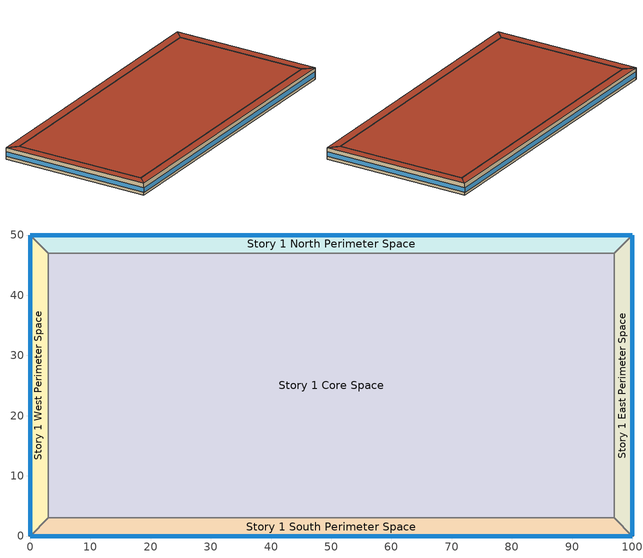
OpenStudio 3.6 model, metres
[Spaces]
Story 1 West Perimeter Space
 floor ground: 0,0 0,50 3,47 3,3 z0
 wall outside: 0,50 0,0 z0:4
 wall to Story 1 North Perimeter Space: 3,47 0,50 z0:4
 wall to Story 1 Core Space: 3,3 3,47 z0:4
 wall to Story 1 South Perimeter Space: 0,0 3,3 z0:4
 window: 0,49.97 0,0.03 z1:2.6
 roof outside: 3,3 3,47 0,50 0,0 z4
Story 1 North Perimeter Space
 floor ground: 0,50 100,50 97,47 3,47 z0
 wall outside: 100,50 0,50 z0:4
 wall to Story 1 East Perimeter Space: 97,47 100,50 z0:4
 wall to Story 1 Core Space: 3,47 97,47 z0:4
 window: 99.97,50 0.03,50 z1:2.6
 roof outside: 3,47 97,47 100,50 0,50 z4
Story 1 East Perimeter Space
 floor ground: 100,50 100,0 97,3 97,47 z0
 wall outside: 100,0 100,50 z0:4
 wall to Story 1 South Perimeter Space: 97,3 100,0 z0:4
 wall to Story 1 Core Space: 97,47 97,3 z0:4
 window: 100,0.03 100,49.97 z1:2.6
 roof outside: 97,47 97,3 100,0 100,50 z4
Story 1 South Perimeter Space
 floor ground: 100,0 0,0 3,3 97,3 z0
 wall outside: 0,0 100,0 z0:4
 wall to Story 1 Core Space: 97,3 3,3 z0:4
 window: 0.03,0 99.97,0 z1:2.6
 roof outside: 97,3 3,3 0,0 100,0 z4
Story 1 Core Space
 floor ground: 3,3 3,47 97,47 97,3 z0
 roof outside: 97,3 97,47 3,47 3,3 z4
[Building]
Building 1: Space Type=Baseline Model Space Type; Default Construction Set=ASHRAE_189.1-2009_ClimateZone 4-5 (mdoff)_ConstSet
[SizingPeriod:DesignDay] Barometric Pressure {Pa}=98934; Rain Indicator=No; Snow Indicator=No; Day of Month=21; Daylight Saving Time Indicator=No; Humidity Condition Type=Wetbulb; Dry-Bulb Temperature Range Modifier Type=DefaultMultipliers
Name | Maximum Dry-Bulb Temperature {C} | Daily Dry-Bulb Temperature Range {deltaC} | Wind Speed {m/s} | Wind Direction {deg} | Sky Clearness | Month | Day Type | Wetbulb or DewPoint at Maximum Dry-Bulb {C} | Solar Model Indicator | ASHRAE Clear Sky Optical Depth for Beam Irradiance | ASHRAE Clear Sky Optical Depth for Diffuse Irradiance
Chicago Ohare Intl Ap Ann Htg 99.6% Condns DB | -20 | 0 | 4.9 | 270 | 0 | 1 | WinterDesignDay | -20 | ASHRAEClearSky
Chicago Ohare Intl Ap Ann Clg .4% Condns DB=>MWB | 33.3 | 10.5 | 5.2 | 230 |  | 7 | SummerDesignDay | 23.7 | ASHRAETau | 0.455 | 2.05
[DefaultConstructionSet]
ASHRAE_189.1-2009_ClimateZone 4-5 (mdoff)_ConstSet: Default Exterior Surface Constructions=ASHRAE_189.1-2009_ClimateZone 4-5 (mdoff)_Exterior_DefSurfCons; Default Interior Surface Constructions=000_Interior_DefSurfCons; Default Ground Contact Surface Constructions=000_Ground_DefSurfCons; Default Exterior SubSurface Constructions=ASHRAE_189.1-2009_ClimateZone 4-5 (mdoff)_Exterior_DefSubCons; Default Interior SubSurface Constructions=000_Interior_DefSubCons; Interior Partition Construction=000_Interior Partition
[DefaultSurfaceConstructions]
Name | Floor Construction | Wall Construction | Roof Ceiling Construction
ASHRAE_189.1-2009_ClimateZone 4-5 (mdoff)_Exterior_DefSurfCons | 000_ExtSlabCarpet_4in_ClimateZone 1-8 | ASHRAE_189.1-2009_ExtWall_SteelFrame_ClimateZone 4-8 | ASHRAE_189.1-2009_ExtRoof_IEAD_ClimateZone 2-5
000_Interior_DefSurfCons | 000_Interior Floor | 000_Interior Wall | 000_Interior Ceiling
000_Ground_DefSurfCons | 000_ExtSlabCarpet_4in_ClimateZone 1-8 | 000_ExtSlabCarpet_4in_ClimateZone 1-8 | 000_ExtSlabCarpet_4in_ClimateZone 1-8
[DefaultSubSurfaceConstructions] Glass Door Construction=000_Exterior Window; Skylight Construction=000_Exterior Window; Tubular Daylight Dome Construction=000_Interior Window; Tubular Daylight Diffuser Construction=000_Interior Window
Name | Fixed Window Construction | Operable Window Construction | Door Construction
ASHRAE_189.1-2009_ClimateZone 4-5 (mdoff)_Exterior_DefSubCons | ASHRAE_189.1-2009_ExtWindow_ClimateZone 4-5 | ASHRAE_189.1-2009_ExtWindow_ClimateZone 4-5 | 000_Exterior Door
000_Interior_DefSubCons | 000_Interior Window | 000_Interior Window | 000_Interior Door
[Construction]
000_Interior Partition; 000_Interior Door: 000_G05 25mm wood
000_ExtSlabCarpet_4in_ClimateZone 1-8: MAT-CC05 4 HW CONCRETE, CP02 CARPET PAD
ASHRAE_189.1-2009_ExtWall_SteelFrame_ClimateZone 4-8: MAT-SHEATH, Wall Insulation [39], 1/2IN Gypsum
ASHRAE_189.1-2009_ExtRoof_IEAD_ClimateZone 2-5: Roof Membrane, Roof Insulation [21], Metal Decking
000_Interior Floor: 000_F16 Acoustic tile, 000_F05 Ceiling air space resistance, 000_M11 100mm lightweight concrete
000_Interior Wall: 000_G01a 19mm gypsum board, 000_F04 Wall air space resistance, 000_G01a 19mm gypsum board
000_Interior Ceiling: 000_M11 100mm lightweight concrete, 000_F05 Ceiling air space resistance, 000_F16 Acoustic tile
ASHRAE_189.1-2009_ExtWindow_ClimateZone 4-5: Theoretical Glass [207]
000_Exterior Door: 000_F08 Metal surface, 000_I01 25mm insulation board
000_Exterior Window: 000_Clear 3mm, 000_Air 13mm, 000_Clear 3mm
000_Interior Window: 000_Clear 3mm
[Material]
Name | Roughness | Thickness {m} | Conductivity {W/m-K} | Density {kg/m3} | Specific Heat {J/kg-K} | Thermal Absorptance | Solar Absorptance | Visible Absorptance
000_G05 25mm wood | MediumSmooth | 0.0254 | 0.15 | 608 | 1630
MAT-CC05 4 HW CONCRETE | Rough | 0.1016 | 1.311 | 2240 | 836.8 | 0.9 | 0.7 | 0.7
Wall Insulation [39] | MediumRough | 0.1184 | 0.045 | 265 | 836.8 | 0.9 | 0.7 | 0.7
1/2IN Gypsum | Smooth | 0.0127 | 0.16 | 784.9 | 830 | 0.9 | 0.92 | 0.92
Roof Membrane | VeryRough | 0.0095 | 0.16 | 1121.29 | 1460 | 0.9 | 0.7 | 0.7
Roof Insulation [21] | MediumRough | 0.2105 | 0.049 | 265 | 836.8 | 0.9 | 0.7 | 0.7
Metal Decking | MediumSmooth | 0.0015 | 45.006 | 7680 | 418.4 | 0.9 | 0.7 | 0.3
000_F16 Acoustic tile | MediumSmooth | 0.0191 | 0.06 | 368 | 590
000_M11 100mm lightweight concrete | MediumRough | 0.1016 | 0.53 | 1280 | 840
000_G01a 19mm gypsum board | MediumSmooth | 0.019 | 0.16 | 800 | 1090
000_F08 Metal surface | Smooth | 0.0008 | 45.28 | 7824 | 500
000_I01 25mm insulation board | MediumRough | 0.0254 | 0.03 | 43 | 1210
[Material:NoMass] Thermal Absorptance=0.9; Solar Absorptance=0.7
Name | Roughness | Thermal Resistance {m2-K/W} | Visible Absorptance
CP02 CARPET PAD | VeryRough | 0.2165 | 0.8
MAT-SHEATH | Rough | 0.3626 | 0.7
[Material:AirGap]
Name | Thermal Resistance {m2-K/W}
000_F05 Ceiling air space resistance | 0.18
000_F04 Wall air space resistance | 0.15
[WindowMaterial:Glazing] Optical Data Type=SpectralAverage; Thickness {m}=0.003; Infrared Transmittance at Normal Incidence=0
Name | Solar Transmittance at Normal Incidence | Front Side Solar Reflectance at Normal Incidence | Back Side Solar Reflectance at Normal Incidence | Visible Transmittance at Normal Incidence | Front Side Visible Reflectance at Normal Incidence | Back Side Visible Reflectance at Normal Incidence | Front Side Infrared Hemispherical Emissivity | Back Side Infrared Hemispherical Emissivity | Conductivity {W/m-K} | Dirt Correction Factor for Solar and Visible Transmittance | Solar Diffusing
Theoretical Glass [207] | 0.3311 | 0.6189 | 0.6189 | 0.44 | 0.51 | 0.51 | 0.9 | 0.9 | 0.0133 | 1 | No
000_Clear 3mm | 0.837 | 0.075 | 0.075 | 0.898 | 0.081 | 0.081 | 0.84 | 0.84 | 0.9
[WindowMaterial:Gas]
000_Air 13mm: Gas Type=Air; Thickness {m}=0.0127
[BuildingStory]
Story 1: Nominal Z Coordinate {m}=0; Nominal Floor to Floor Height {m}=4
[Space] Building Story=Story 1
Name | Thermal Zone
Story 1 West Perimeter Space | Story 1 West Perimeter Thermal Zone
Story 1 North Perimeter Space | Story 1 North Perimeter Thermal Zone
Story 1 East Perimeter Space | Story 1 East Perimeter Thermal Zone
Story 1 South Perimeter Space | Story 1 South Perimeter Thermal Zone
Story 1 Core Space | Story 1 Core Thermal Zone
[ThermalZone] Use Ideal Air Loads=No
Name | Thermostat
Story 1 Core Thermal Zone | Thermostat Setpoint Dual Setpoint 1
Story 1 East Perimeter Thermal Zone | Thermostat Setpoint Dual Setpoint 2
Story 1 North Perimeter Thermal Zone | Thermostat Setpoint Dual Setpoint 3
Story 1 South Perimeter Thermal Zone | Thermostat Setpoint Dual Setpoint 4
Story 1 West Perimeter Thermal Zone | Thermostat Setpoint Dual Setpoint 5
[Sizing:Zone] Zone Cooling Design Supply Air Temperature Input Method=SupplyAirTemperature; Zone Cooling Design Supply Air Temperature {C}=14; Zone Cooling Design Supply Air Temperature Difference {deltaC}=11.11; Zone Heating Design Supply Air Temperature Input Method=SupplyAirTemperature; Zone Heating Design Supply Air Temperature {C}=40; Zone Heating Design Supply Air Temperature Difference {deltaC}=11.11; Zone Cooling Design Supply Air Humidity Ratio {kg-H2O/kg-air}=0.0085; Zone Heating Design Supply Air Humidity Ratio {kg-H2O/kg-air}=0.008; Cooling Design Air Flow Method=DesignDay; Heating Design Air Flow Method=DesignDay; Account for Dedicated Outdoor Air System=No; Dedicated Outdoor Air System Control Strategy=NeutralSupplyAir; Dedicated Outdoor Air Low Setpoint Temperature for Design {C}=autosize; Dedicated Outdoor Air High Setpoint Temperature for Design {C}=autosize; Zone Load Sizing Method=Sensible Load Only No Latent Load; Zone Latent Cooling Design Supply Air Humidity Ratio Input Method=HumidityRatioDifference; Zone Cooling Design Supply Air Humidity Ratio Difference {kgWater/kgDryAir}=0.005; Zone Latent Heating Design Supply Air Humidity Ratio Input Method=HumidityRatioDifference; Zone Humidification Design Supply Air Humidity Ratio Difference {kgWater/kgDryAir}=0.005
Story 1 Core Thermal Zone; Story 1 East Perimeter Thermal Zone; Story 1 North Perimeter Thermal Zone; Story 1 South Perimeter Thermal Zone; Story 1 West Perimeter Thermal Zone
[Zone equipment]
Story 1 Core Thermal Zone: Zone HVAC Terminal Unit Variable Refrigerant Flow 1
Story 1 East Perimeter Thermal Zone: Zone HVAC Terminal Unit Variable Refrigerant Flow 2
Story 1 North Perimeter Thermal Zone: Zone HVAC Terminal Unit Variable Refrigerant Flow 3
Story 1 South Perimeter Thermal Zone: Zone HVAC Terminal Unit Variable Refrigerant Flow 4
Story 1 West Perimeter Thermal Zone: Zone HVAC Terminal Unit Variable Refrigerant Flow 5
[ThermostatSetpoint:DualSetpoint] Heating Setpoint Temperature Schedule=Heating Sch; Cooling Setpoint Temperature Schedule=Cooling Sch
Thermostat Setpoint Dual Setpoint 1; Thermostat Setpoint Dual Setpoint 2; Thermostat Setpoint Dual Setpoint 3; Thermostat Setpoint Dual Setpoint 4; Thermostat Setpoint Dual Setpoint 5
[SpaceType]
Baseline Model Space Type: Default Schedule Set=Baseline Model Schedule Set; Design Specification Outdoor Air Object=Baseline Model OA
[DefaultScheduleSet]
Baseline Model Schedule Set: Number of People Schedule=Baseline Model People Lights and Equipment Schedule; People Activity Level Schedule=Baseline Model People Activity Schedule; Lighting Schedule=Baseline Model People Lights and Equipment Schedule; Electric Equipment Schedule=Baseline Model People Lights and Equipment Schedule; Infiltration Schedule=Baseline Model Infiltration Schedule
[DesignSpecification:OutdoorAir]
Baseline Model OA: Outdoor Air Method=Sum; Outdoor Air Flow per Person {m3/s-person}=0.00943895
[SpaceInfiltration:DesignFlowRate]
Baseline Model Infiltration: Space or SpaceType=Baseline Model Space Type; Design Flow Rate Calculation Method=Flow/ExteriorArea; Flow per Exterior Surface Area {m3/s-m2}=0.0003048
[People:Definition]
Baseline Model People Definition: Number of People Calculation Method=People/Area; People per Space Floor Area {person/m2}=0.0538196; Fraction Radiant=0.3
[People]
Baseline Model People: People Definition=Baseline Model People Definition; Space or SpaceType=Baseline Model Space Type; Multiplier=1
[Lights:Definition]
Baseline Model Lights Definition: Design Level Calculation Method=Watts/Area; Watts per Space Floor Area {W/m2}=10.7639
[Lights]
Baseline Model Lights: Lights Definition=Baseline Model Lights Definition; Space or SpaceType=Baseline Model Space Type; Fraction Replaceable=1
[ElectricEquipment:Definition]
Baseline Model Electric Equipment Definition: Design Level Calculation Method=Watts/Area; Watts per Space Floor Area {W/m2}=10.7639
[ElectricEquipment]
Baseline Model Electric Equipment: Electric Equipment Definition=Baseline Model Electric Equipment Definition; Space or SpaceType=Baseline Model Space Type
[AirConditioner:VariableRefrigerantFlow:FluidTemperatureControl:HR]
Air Conditioner Variable Refrigerant Flow Fluid Temperature Control HR 1: Availability Schedule=Always On Discrete; Refrigerant Type=R410a; Rated Evaporative Capacity {W}=40000; Rated Compressor Power Per Unit of Rated Evaporative Capacity=0.35; Minimum Outdoor Air Temperature in Cooling Only Mode {C}=-6; Maximum Outdoor Air Temperature in Cooling Only Mode {C}=43; Minimum Outdoor Air Temperature in Heating Only Mode {C}=-20; Maximum Outdoor Air Temperature in Heating Only Mode {C}=16; Minimum Outdoor Temperature in Heat Recovery Mode {C}=-20; Maximum Outdoor Temperature in Heat Recovery Mode {C}=43; Refrigerant Temperature Control Algorithm for Indoor Unit=VariableTemp; Reference Evaporating Temperature for Indoor Unit {C}=6; Reference Condensing Temperature for Indoor Unit {C}=44; Variable Evaporating Temperature Minimum for Indoor Unit {C}=4; Variable Evaporating Temperature Maximum for Indoor Unit {C}=13; Variable Condensing Temperature Minimum for Indoor Unit {C}=42; Variable Condensing Temperature Maximum for Indoor Unit {C}=46; Outdoor Unit Evaporator Reference Superheating {deltaC}=3; Outdoor Unit Condenser Reference Subcooling {deltaC}=5; Outdoor Unit Evaporator Rated Bypass Factor=0.4; Outdoor Unit Condenser Rated Bypass Factor=0.2; Difference between Outdoor Unit Evaporating Temperature and Outdoor Air Temperature in Heat Recovery Mode {deltaC}=5; Outdoor Unit Heat Exchanger Capacity Ratio=0.3; Outdoor Unit Fan Power Per Unit of Rated Evaporative Capacity=0.00425; Outdoor Unit Fan Flow Rate Per Unit of Rated Evaporative Capacity {m3/s-W}=7.5e-05; Outdoor Unit Evaporating Temperature Function of Superheating Curve=Curve Quadratic 1; Outdoor Unit Condensing Temperature Function of Subcooling Curve=Curve Quadratic 2; Diameter of Main Pipe for Suction Gas {m}=0.0762; Diameter of Main Pipe for Discharge Gas {m}=0.0762; Length of Main Pipe Connecting Outdoor Unit to the First Branch Joint {m}=30; Equivalent Length of Main Pipe Connecting Outdoor Unit to the First Branch Joint {m}=36; Height Difference Between Outdoor Unit and Indoor Units {m}=5; Main Pipe Insulation Thickness {m}=0.02; Main Pipe Insulation Thermal Conductivity {W/m-K}=0.032; Crankcase Heater Power per Compressor {W}=33; Number of Compressors=2; Ratio of Compressor Size to Total Compressor Capacity {W/W}=0.5; Maximum Outdoor Dry-Bulb Temperature for Crankcase Heater {C}=5; Defrost Strategy=Resistive; Defrost Control=Timed; Defrost Time Period Fraction=0.058333; Resistive Defrost Heater Capacity {W}=0; Maximum Outdoor Dry-bulb Temperature for Defrost Operation {C}=5; Initial Heat Recovery Cooling Capacity Fraction {W/W}=1; Heat Recovery Cooling Capacity Time Constant {hr}=0; Initial Heat Recovery Cooling Energy Fraction {W/W}=1; Heat Recovery Cooling Energy Time Constant {hr}=0; Initial Heat Recovery Heating Capacity Fraction {W/W}=1; Heat Recovery Heating Capacity Time Constant {hr}=0; Initial Heat Recovery Heating Energy Fraction {W/W}=1; Heat Recovery Heating Energy Time Constant {hr}=0; Compressor Maximum Delta Pressure {Pa}=4500000; Compressor Inverter Efficiency=0.95; Compressor Evaporative Capacity Correction Factor=1
[AirConditioner:VariableRefrigerantFlow:FluidTemperatureControl:LoadingIndex]
Name | Compressor Speed {rev/min} | Evaporative Capacity Multiplier Function of Temperature Curve | Compressor Power Multiplier Function of Temperature Curve
Air Conditioner Variable Refrigerant Flow Fluid Temperature Control Loading Index 1 | 1500 | Air Conditioner Variable Refrigerant Flow Fluid Temperature Control HR 1 MinSpdCooling | Air Conditioner Variable Refrigerant Flow Fluid Temperature Control HR 1 MinSpdPower
Air Conditioner Variable Refrigerant Flow Fluid Temperature Control Loading Index 2 | 3600 | Air Conditioner Variable Refrigerant Flow Fluid Temperature Control HR 1 Spd1Cooling | Air Conditioner Variable Refrigerant Flow Fluid Temperature Control HR 1 Spd1Power
Air Conditioner Variable Refrigerant Flow Fluid Temperature Control Loading Index 3 | 6000 | Air Conditioner Variable Refrigerant Flow Fluid Temperature Control HR 1 Spd2Cooling | Air Conditioner Variable Refrigerant Flow Fluid Temperature Control HR 1 Spd2Power
Air Conditioner Variable Refrigerant Flow Fluid Temperature Control Loading Index 4 | 1500 | Curve Biquadratic 1 | Curve Biquadratic 2
Air Conditioner Variable Refrigerant Flow Fluid Temperature Control Loading Index 5 | 3600 | Curve Biquadratic 3 | Curve Biquadratic 4
Air Conditioner Variable Refrigerant Flow Fluid Temperature Control Loading Index 6 | 6000 | Curve Biquadratic 5 | Curve Biquadratic 6
[Coil:Cooling:DX:VariableRefrigerantFlow:FluidTemperatureControl] Availability Schedule=Always On Discrete; Rated Total Cooling Capacity {W}=autosize; Rated Sensible Heat Ratio=autosize; Indoor Unit Reference Superheating {deltaC}=5
Name | Indoor Unit Evaporating Temperature Function of Superheating Curve
Coil Cooling DX Variable Refrigerant Flow Fluid Temperature Control 1 | Curve Quadratic 3
Coil Cooling DX Variable Refrigerant Flow Fluid Temperature Control 2 | Curve Quadratic 5
Coil Cooling DX Variable Refrigerant Flow Fluid Temperature Control 3 | Curve Quadratic 7
Coil Cooling DX Variable Refrigerant Flow Fluid Temperature Control 4 | Curve Quadratic 9
Coil Cooling DX Variable Refrigerant Flow Fluid Temperature Control 5 | Curve Quadratic 11
[Coil:Heating:DX:VariableRefrigerantFlow:FluidTemperatureControl] Availability Schedule=Always On Discrete; Rated Total Heating Capacity {W}=autosize; Indoor Unit Reference Subcooling {deltaC}=5
Name | Indoor Unit Condensing Temperature Function of Subcooling Curve
Coil Heating DX Variable Refrigerant Flow Fluid Temperature Control 1 | Curve Quadratic 4
Coil Heating DX Variable Refrigerant Flow Fluid Temperature Control 2 | Curve Quadratic 6
Coil Heating DX Variable Refrigerant Flow Fluid Temperature Control 3 | Curve Quadratic 8
Coil Heating DX Variable Refrigerant Flow Fluid Temperature Control 4 | Curve Quadratic 10
Coil Heating DX Variable Refrigerant Flow Fluid Temperature Control 5 | Curve Quadratic 12
[Fan:VariableVolume] Availability Schedule=Always On Discrete; Fan Total Efficiency=0.6045; Pressure Rise {Pa}=1017.592; Maximum Flow Rate {m3/s}=Autosize; Fan Power Minimum Flow Rate Input Method=FixedFlowRate; Fan Power Minimum Flow Fraction=0; Fan Power Minimum Air Flow Rate {m3/s}=0; Motor Efficiency=0.93; Motor In Airstream Fraction=1; Fan Power Coefficient 1=0.0407599; Fan Power Coefficient 2=0.088045; Fan Power Coefficient 3=-0.0729261; Fan Power Coefficient 4=0.94374; Fan Power Coefficient 5=0
Fan Variable Volume 1; Fan Variable Volume 2; Fan Variable Volume 3; Fan Variable Volume 4; Fan Variable Volume 5
[ZoneHVAC:TerminalUnit:VariableRefrigerantFlow] Terminal Unit Availability schedule=Always On Discrete; Supply Air Flow Rate During Cooling Operation {m3/s}=autosize; Supply Air Flow Rate When No Cooling is Needed {m3/s}=autosize; Supply Air Flow Rate During Heating Operation {m3/s}=autosize; Supply Air Flow Rate When No Heating is Needed {m3/s}=autosize; Outdoor Air Flow Rate During Cooling Operation {m3/s}=autosize; Outdoor Air Flow Rate During Heating Operation {m3/s}=autosize; Outdoor Air Flow Rate When No Cooling or Heating is Needed {m3/s}=autosize; Supply Air Fan Operating Mode Schedule=Always On Discrete; Supply Air Fan Placement=DrawThrough; Zone Terminal Unit On Parasitic Electric Energy Use {W}=30; Zone Terminal Unit Off Parasitic Electric Energy Use {W}=20; Rated Total Heating Capacity Sizing Ratio {W/W}=1; Maximum Supply Air Temperature from Supplemental Heater {C}=Autosize; Maximum Outdoor Dry-Bulb Temperature for Supplemental Heater Operation {C}=21
Name | Supply Air Fan | Cooling Coil | Heating Coil
Zone HVAC Terminal Unit Variable Refrigerant Flow 1 | Fan Variable Volume 1 | Coil Cooling DX Variable Refrigerant Flow Fluid Temperature Control 1 | Coil Heating DX Variable Refrigerant Flow Fluid Temperature Control 1
Zone HVAC Terminal Unit Variable Refrigerant Flow 2 | Fan Variable Volume 2 | Coil Cooling DX Variable Refrigerant Flow Fluid Temperature Control 2 | Coil Heating DX Variable Refrigerant Flow Fluid Temperature Control 2
Zone HVAC Terminal Unit Variable Refrigerant Flow 3 | Fan Variable Volume 3 | Coil Cooling DX Variable Refrigerant Flow Fluid Temperature Control 3 | Coil Heating DX Variable Refrigerant Flow Fluid Temperature Control 3
Zone HVAC Terminal Unit Variable Refrigerant Flow 4 | Fan Variable Volume 4 | Coil Cooling DX Variable Refrigerant Flow Fluid Temperature Control 4 | Coil Heating DX Variable Refrigerant Flow Fluid Temperature Control 4
Zone HVAC Terminal Unit Variable Refrigerant Flow 5 | Fan Variable Volume 5 | Coil Cooling DX Variable Refrigerant Flow Fluid Temperature Control 5 | Coil Heating DX Variable Refrigerant Flow Fluid Temperature Control 5
[Schedule:Ruleset]
Name | Default Day Schedule | Summer Design Day Schedule | Winter Design Day Schedule
Cooling Sch | Cooling Sch Default
Heating Sch | Heating Sch Default
Baseline Model Infiltration Schedule | Baseline Model Infiltration Schedule Schedule All Days | Baseline Model Infiltration Schedule Summer Design Day | Baseline Model Infiltration Schedule Winter Design Day
Baseline Model People Lights and Equipment Schedule | Baseline Model People Lights and Equipment Schedule Schedule Week Day | Baseline Model People Lights and Equipment Schedule Summer Design Day | Baseline Model People Lights and Equipment Schedule Winter Design Day
Baseline Model People Activity Schedule | Baseline Model People Activity Schedule Default
[Schedule:Day]
Cooling Sch Default: 24, 0, 28
Heating Sch Default: 24, 0, 24
Baseline Model Infiltration Schedule Schedule All Days: 6, 0, 1, 22, 0, 0.25, 24, 0, 1
Baseline Model Infiltration Schedule Winter Design Day; Baseline Model Infiltration Schedule Summer Design Day; Baseline Model People Lights and Equipment Schedule Summer Design Day: 24, 0, 1
Baseline Model People Lights and Equipment Schedule Schedule Week Day: 6, 0, 0, 7, 0, 0.1, 8, 0, 0.2, 12, 0, 0.95, 13, 0, 0.5, 17, 0, 0.95, 18, 0, 0.7, 20, 0, 0.4, 22, 0, 0.1, 24, 0, 0.05
Baseline Model People Lights and Equipment Schedule Winter Design Day; Baseline Model People Lights and Equipment Schedule Schedule Sunday: 24, 0, 0
Baseline Model People Lights and Equipment Schedule Saturday: 6, 0, 0, 8, 0, 0.1, 14, 0, 0.5, 17, 0, 0.1, 24, 0, 0
Baseline Model People Activity Schedule Default: 24, 0, 120
[Schedule:Rule] Schedule Ruleset=Baseline Model People Lights and Equipment Schedule
Name | Rule Order | Day Schedule | Apply Saturday | Apply Sunday
Baseline Model People Lights and Equipment Schedule Saturday Rule | 1 | Baseline Model People Lights and Equipment Schedule Saturday | Yes
Baseline Model People Lights and Equipment Schedule Sunday Rule | 0 | Baseline Model People Lights and Equipment Schedule Schedule Sunday |  | Yes
[Schedule:Constant]
Always On Discrete: Value=1
[Curve:Quadratic] Minimum Value of x=0
Name | Coefficient1 Constant | Coefficient2 x | Coefficient3 x**2 | Maximum Value of x
Curve Quadratic 1 | 0 | 0.605 | 0.025 | 15
Curve Quadratic 2 | 0 | -2.91 | 1.18 | 5
Curve Quadratic 3; Curve Quadratic 5; Curve Quadratic 7; Curve Quadratic 9; Curve Quadratic 11 | 0 | 0.843 | 0 | 15
Curve Quadratic 4; Curve Quadratic 6; Curve Quadratic 8; Curve Quadratic 10; Curve Quadratic 12 | -1.85 | 0.411 | 0.0196 | 20
[Curve:Biquadratic] Minimum Value of x=15; Maximum Value of x=65; Minimum Value of y=-30; Maximum Value of y=15
Name | Coefficient1 Constant | Coefficient2 x | Coefficient3 x**2 | Coefficient4 y | Coefficient5 y**2 | Coefficient6 x*y
Air Conditioner Variable Refrigerant Flow Fluid Temperature Control HR 1 MinSpdCooling; Curve Biquadratic 1 | 0.319 | -0.00126 | -2.15e-05 | 0.012 | 0.000105 | -8.66e-05
Air Conditioner Variable Refrigerant Flow Fluid Temperature Control HR 1 MinSpdPower; Curve Biquadratic 2 | 0.0879 | -0.000172 | 6.93e-05 | -3.38e-05 | -8.1e-06 | -1.04e-05
Air Conditioner Variable Refrigerant Flow Fluid Temperature Control HR 1 Spd1Cooling; Curve Biquadratic 3 | 0.812 | -0.00423 | -4.11e-05 | 0.0297 | 0.000267 | -0.000223
Air Conditioner Variable Refrigerant Flow Fluid Temperature Control HR 1 Spd1Power; Curve Biquadratic 4 | 0.326 | -0.0022 | 0.000142 | 0.00282 | 2.86e-05 | -3.5e-05
Air Conditioner Variable Refrigerant Flow Fluid Temperature Control HR 1 Spd2Cooling; Curve Biquadratic 5 | 1.32 | -0.0062 | -7.1e-05 | 0.0489 | 0.000459 | -0.000367
Air Conditioner Variable Refrigerant Flow Fluid Temperature Control HR 1 Spd2Power; Curve Biquadratic 6 | 0.656 | -0.00371 | 0.000207 | 0.0105 | 7.36e-05 | -0.000157
